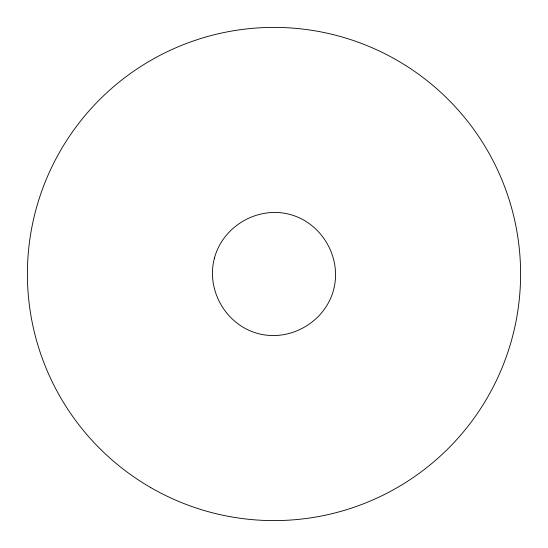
<?xml version="1.0" encoding="UTF-8"?>
<svg xmlns="http://www.w3.org/2000/svg" width="548" height="548" viewBox="0 0 548 548"><rect width="100%" height="100%" fill="white"/><g stroke="black" fill="none" stroke-linecap="round" stroke-linejoin="round"><path stroke-width="0.82" d="M214.453 258.046C205.815 290.104 225.961 324.998 258.046 333.547C290.104 342.185 324.998 322.039 333.547 289.954C342.185 257.896 322.039 223.002 289.954 214.453C257.896 205.815 223.002 225.961 214.453 258.046M150.7 487.562A246.6 246.6 0 0 0 520.6 274A246.6 246.6 0 0 0 150.7 60.438A246.6 246.6 0 0 0 150.7 487.562"/></g></svg>
